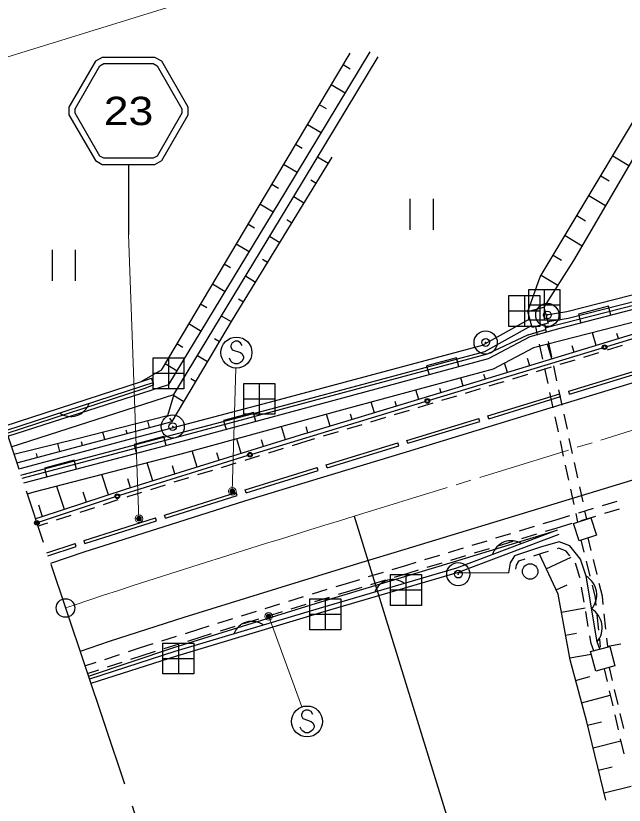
# Model space of a CAD drawing. Units: millimetres at full size, sheet at 1:1000; details may follow other scales. Extents: x 40000 to 680000, y 20000 to 380000.
# Drawn here: x 74117 to 113476, y 241870 to 292916 of the extents above; entities that cross this region are included whole.
import ezdxf
from ezdxf.enums import TextEntityAlignment as Align

# ---------------------------------------------------------------- set-up
doc = ezdxf.new("R2010")
doc.units = ezdxf.units.MM
doc.header["$LTSCALE"] = 1000
doc.header["$PDMODE"] = 32
doc.header["$PDSIZE"] = 500
doc.linetypes.add('CHAIN', pattern=[18.5, 12, -1.5, 3.5, -1.5])
for name, color, linetype, lineweight in [('M-BGD', 7, 'Continuous', 25), ('M-BMK', 2, 'Continuous', 13), ('M-BMK-OTRS', 5, 'CHAIN', 25), ('M-BMK-ROW', 30, 'Continuous', 25), ('M-BMK-SRVR', 3, 'Continuous', 25), ('M-STR-HTXT', 7, 'Continuous', 13), ('M-STR-STRC', 7, 'Continuous', 25)]:
    doc.layers.add(name, color=color, linetype=linetype, lineweight=lineweight)
doc.styles.add('ＭＳ Ｐゴシック', font='')
doc.styles.get('ＭＳ Ｐゴシック').set_extended_font_data('MS PGothic')

msp = doc.modelspace()

# ---------------------------------------------------------------- linework, layer by layer
at = {"layer": 'M-BGD'}
for p, q in [((95289, 289760), (95743, 289488)), ((94519, 288472), (95428, 287929)), ((93750, 287185), (94197, 286917)), ((92980, 285897), (93874, 285362)), ((92210, 284610), (92650, 284347)), ((112732, 283859), (113779, 283231)), ((91440, 283322), (92321, 282796)), ((94323, 283355), (93645, 283770)), ((111960, 282573), (112499, 282250)), ((90671, 282035), (91103, 281776)), ((93540, 282075), (93201, 282283)), ((111189, 281287), (112267, 280640)), ((92757, 280796), (92094, 281201)), ((99616, 281073), (99616, 279073)), ((101116, 281073), (101116, 279073)), ((89902, 280747), (90769, 280232)), ((110417, 280000), (110972, 279668)), ((89136, 279457), (89559, 279206)), ((91974, 279516), (91643, 279719)), ((109646, 278714), (110754, 278049)), ((91191, 278237), (90539, 278636)), ((76467, 277783), (76467, 275783)), ((77967, 277783), (77967, 275783)), ((88369, 278168), (89215, 277665)), ((108874, 277428), (109414, 277104)), ((87603, 276879), (88015, 276633)), ((90408, 276958), (90082, 277157)), ((129455, 277026), (107605, 271443)), ((89625, 275678), (88983, 276071)), ((108103, 276141), (109182, 275494)), ((86836, 275589), (87662, 275098)), ((86070, 274300), (86472, 274061)), ((88842, 274399), (88521, 274595)), ((112462, 274131), (110525, 273632)), ((112612, 273550), (112462, 274131)), ((110525, 273632), (110675, 273051)), ((88061, 273118), (87423, 273497)), ((85303, 273011), (86108, 272532)), ((107872, 272267), (107754, 272818)), ((108450, 272435), (108334, 272974)), ((111669, 271602), (111420, 272418)), ((113104, 272041), (112999, 272382)), ((84536, 271721), (84929, 271488)), ((87295, 271829), (86976, 272018)), ((108209, 270703), (107999, 271681)), ((108800, 270725), (108510, 271675)), ((108787, 270871), (108576, 271848)), ((110235, 271164), (110110, 271572)), ((113335, 271589), (112379, 271297)), ((111805, 271121), (110849, 270829)), ((86528, 270539), (85867, 270932)), ((102624, 270809), (100692, 270289)), ((102780, 270230), (102624, 270809)), ((107366, 270287), (107221, 270762)), ((110275, 270653), (109318, 270361)), ((83770, 270432), (84555, 269965)), ((100692, 270289), (100848, 269709)), ((105931, 269848), (105742, 270467)), ((108745, 270186), (107788, 269893)), ((108547, 269139), (108336, 270117)), ((109124, 269307), (108914, 270284)), ((109883, 268646), (114542, 270062)), ((104496, 269411), (104403, 269721)), ((107215, 269718), (106258, 269426)), ((73599, 265723), (84014, 269072)), ((85762, 269250), (85432, 269446)), ((103061, 268977), (102900, 269507)), ((105289, 269129), (104728, 268959)), ((105684, 269250), (105289, 269129)), ((100189, 268107), (100004, 268724)), ((101625, 268542), (101545, 268807)), ((104153, 268785), (103196, 268495)), ((108884, 267575), (108673, 268553)), ((109462, 267743), (109251, 268720)), ((109941, 268455), (109883, 268646)), ((84996, 267960), (84326, 268358)), ((102622, 268321), (101665, 268031)), ((104655, 267050), (109303, 268481)), ((97317, 267242), (97107, 267940)), ((98753, 267675), (98660, 267983)), ((100539, 267690), (100134, 267568)), ((101091, 267857), (100539, 267690)), ((89493, 267270), (87562, 266749)), ((89649, 266690), (89493, 267270)), ((94444, 266378), (94211, 267153)), ((95880, 266810), (95775, 267159)), ((99559, 267395), (98602, 267107)), ((104714, 266859), (104655, 267050)), ((109221, 266011), (109010, 266989)), ((109799, 266179), (109588, 267156)), ((82775, 266292), (82660, 266723)), ((84225, 266678), (84092, 266893)), ((87562, 266749), (87718, 266169)), ((96495, 266473), (95537, 266185)), ((98027, 266934), (97069, 266646)), ((99421, 265462), (104077, 266882)), ((79876, 265520), (79752, 265987)), ((81326, 265906), (81268, 266121)), ((91574, 265505), (91310, 266360)), ((93008, 265946), (92891, 266333)), ((94963, 266012), (94005, 265724)), ((83702, 265712), (81769, 265202)), ((83855, 265132), (83702, 265712)), ((88707, 264621), (88415, 265568)), ((90140, 265063), (90009, 265490)), ((93431, 265551), (92949, 265406)), ((99479, 265271), (99421, 265462)), ((110136, 264615), (109925, 265592)), ((76977, 264748), (76841, 265258)), ((78427, 265134), (78364, 265367)), ((81769, 265202), (81922, 264621)), ((91420, 264934), (90464, 264639)), ((92949, 265406), (91993, 265111)), ((94191, 263871), (98842, 265298)), ((109558, 264447), (109348, 265425)), ((75528, 264362), (75460, 264617)), ((85840, 263737), (85520, 264777)), ((87274, 264179), (87128, 264653)), ((89891, 264463), (88935, 264168)), ((77901, 264181), (75967, 263671)), ((78054, 263601), (77901, 264181)), ((82976, 262845), (82612, 264010)), ((88362, 263991), (87406, 263696)), ((110473, 263050), (110262, 264028)), ((75967, 263671), (76120, 263090)), ((84408, 263292), (84245, 263812)), ((86833, 263520), (85877, 263225)), ((88953, 262263), (93611, 263704)), ((94250, 263680), (94191, 263871)), ((109895, 262883), (109685, 263861)), ((80118, 261933), (79685, 263247)), ((81544, 262397), (81362, 262980)), ((85219, 263022), (84349, 262750)), ((85304, 263048), (85219, 263022)), ((77269, 260993), (76776, 262488)), ((83777, 262571), (82822, 262273)), ((110810, 261486), (110600, 262464)), ((78694, 261463), (78477, 262120)), ((82250, 262094), (81342, 261810)), ((83738, 260631), (88379, 262092)), ((89013, 262072), (88953, 262263)), ((110233, 261319), (110022, 262297)), ((80726, 261607), (79776, 261294)), ((81342, 261810), (81295, 261795)), ((112070, 261243), (113027, 261533)), ((75845, 260523), (75598, 261271)), ((79206, 261107), (78256, 260794)), ((110539, 260778), (111496, 261069)), ((111053, 260360), (110937, 260900)), ((112221, 260745), (113177, 261036)), ((77686, 260606), (76736, 260293)), ((78531, 258985), (83163, 260451)), ((83798, 260440), (83738, 260631)), ((96012, 260561), (104859, 231895)), ((108915, 260285), (109965, 260604)), ((110478, 260182), (110359, 260733)), ((110689, 260281), (111646, 260571)), ((75899, 260018), (75556, 259904)), ((76166, 260106), (75899, 260018)), ((106711, 259616), (107668, 259907)), ((108242, 260081), (108915, 260285)), ((109066, 259788), (110115, 260106)), ((105180, 259151), (106137, 259441)), ((106862, 259118), (107819, 259409)), ((108393, 259583), (109066, 259788)), ((78591, 258794), (78531, 258985)), ((103649, 258685), (104606, 258976)), ((105331, 258653), (106288, 258944)), ((110894, 258229), (110700, 259020)), ((111341, 258337), (111140, 259156)), ((76134, 258185), (77964, 258796)), ((102119, 258220), (103075, 258511)), ((103800, 258188), (104757, 258478)), ((109246, 258483), (109140, 258452)), ((109717, 258304), (109246, 258483)), ((109958, 258003), (109717, 258304)), ((100588, 257755), (101545, 258046)), ((102270, 257722), (103226, 258013)), ((107043, 257790), (106642, 257658)), ((108250, 258187), (107613, 257977)), ((108565, 258281), (108250, 258187)), ((108436, 257154), (110038, 257903)), ((98474, 257113), (99341, 257376)), ((99341, 257376), (100014, 257580)), ((100739, 257257), (101696, 257548)), ((106484, 257402), (106437, 257128)), ((106642, 257658), (106484, 257402)), ((110615, 256588), (110316, 257525)), ((111275, 256675), (111037, 257646)), ((111722, 256783), (111484, 257754)), ((96943, 256650), (97900, 256940)), ((98625, 256616), (99492, 256878)), ((99492, 256878), (100165, 257083)), ((102731, 256918), (105990, 256893)), ((95502, 256213), (96369, 256476)), ((97094, 256152), (98051, 256442)), ((110618, 256572), (110615, 256588)), ((93309, 255534), (94265, 255830)), ((94838, 256007), (95502, 256213)), ((95653, 255716), (96520, 255978)), ((109072, 255795), (109775, 256124)), ((110884, 254994), (110718, 255980)), ((111612, 255302), (111418, 256092)), ((112066, 255381), (111865, 256200)), ((91781, 255060), (92736, 255356)), ((93464, 255037), (94419, 255333)), ((94992, 255511), (95656, 255717)), ((111666, 254785), (111612, 255302)), ((112122, 254849), (112066, 255381)), ((90253, 254587), (91208, 254883)), ((91936, 254564), (92891, 254860)), ((88724, 254113), (89680, 254409)), ((90407, 254090), (91363, 254386)), ((109418, 254344), (110947, 254623)), ((111150, 253417), (110984, 254403)), ((112290, 253257), (112185, 254252)), ((87196, 253640), (88151, 253936)), ((88879, 253617), (89834, 253913)), ((111834, 253194), (111729, 254188)), ((85093, 252982), (85959, 253256)), ((85959, 253256), (86623, 253462)), ((87351, 253143), (88306, 253439)), ((83568, 252498), (84521, 252800)), ((85251, 252486), (86114, 252760)), ((86114, 252760), (86778, 252966)), ((109687, 252868), (110382, 252995)), ((111333, 252331), (111249, 252825)), ((82130, 252042), (82996, 252317)), ((83726, 252003), (84679, 252305)), ((111501, 251861), (111333, 252331)), ((111951, 252080), (111897, 252597)), ((112408, 252129), (112352, 252661)), ((113266, 252275), (112408, 252129)), ((81406, 251803), (82130, 252042)), ((82290, 251547), (83154, 251821)), ((79887, 251301), (80836, 251615)), ((81569, 251309), (82290, 251547)), ((109956, 251393), (111347, 251646)), ((78593, 250874), (79317, 251113)), ((80050, 250808), (80999, 251121)), ((112181, 250690), (112372, 249861)), ((112510, 250777), (112702, 249942)), ((78759, 250381), (79480, 250619)), ((110332, 249941), (111259, 250189)), ((112506, 249276), (112731, 248302)), ((112836, 249358), (113061, 248383)), ((110719, 248492), (112573, 248987)), ((112865, 247717), (113090, 246743)), ((113195, 247799), (113420, 246824)), ((111102, 247042), (111999, 247262)), ((113224, 246158), (113449, 245183)), ((111460, 245585), (113255, 246026)), ((111818, 244128), (112694, 244344)), ((112176, 242672), (113928, 243102))]:
    msp.add_line(p, q, dxfattribs=at)
for points in [[(107243, 273796), (108045, 276044), (117373, 291598)], [(118403, 291154), (110197, 277094), (108283, 274076)], [(95737, 290509), (90243, 281320), (83514, 270002), (82245, 269264)], [(84014, 269072), (91583, 281553), (97037, 290588)], [(73829, 265041), (84345, 268422), (92113, 281232), (97568, 290268)], [(107270, 272279), (108412, 272622), (108419, 272763), (119138, 275490), (128318, 277819), (130242, 278373), (138256, 280448), (147317, 282745), (147375, 282620), (149256, 283171), (152562, 284002)], [(152562, 284002), (147455, 282505), (138377, 280148), (129237, 277756), (119213, 275252), (109303, 272697), (107362, 272157)], [(74178, 264002), (84236, 266681), (88147, 273263), (94584, 283781)], [(147269, 283505), (145528, 282970), (130068, 279012), (128098, 278448), (109758, 273769), (108423, 273558)], [(147399, 283085), (145647, 282547), (130184, 278588), (128213, 278024), (109846, 273338), (108538, 273131)], [(129455, 277026), (123999, 275365), (114631, 272508), (105144, 269608), (100394, 268169), (92805, 265884)], [(74306, 263621), (74489, 263671), (82190, 265723), (90847, 268018), (104304, 271628), (107369, 273331)], [(74447, 263203), (74604, 263246), (82303, 265298), (90961, 267593), (104470, 271217), (107487, 272893)], [(107270, 272279), (104615, 271029), (95121, 268494), (84508, 265642), (74519, 262987)], [(107362, 272157), (104665, 270737), (95249, 268201), (84623, 265334), (75119, 262826), (74618, 262693)], [(107605, 271443), (104992, 270073), (95416, 267483), (84787, 264577), (75294, 262102), (74857, 261984)], [(109941, 268455), (114600, 269871), (114542, 270062)], [(73376, 266387), (82245, 269264), (82897, 269486)], [(73472, 266103), (82340, 268980), (82994, 269202), (82897, 269486)], [(82994, 269202), (82998, 269030), (82397, 268789), (73535, 265914)], [(84345, 268422), (83937, 267046), (78024, 265550), (73993, 264553)], [(104714, 266859), (109362, 268289), (109303, 268481)], [(99479, 265271), (104135, 266690), (104077, 266882)], [(92801, 265883), (85071, 263499), (81189, 262286), (75742, 260492), (75397, 260378)], [(94250, 263680), (98901, 265107), (98842, 265298)], [(89013, 262072), (93670, 263513), (93611, 263704)], [(83798, 260440), (88439, 261901), (88379, 262092)], [(78591, 258794), (83224, 260260), (83163, 260451)], [(78813, 250222), (84343, 252059), (93850, 255023), (102426, 257609), (109141, 259647)], [(109141, 259647), (102636, 257203), (93951, 254661), (84415, 251799), (78881, 250019)], [(109247, 259366), (102731, 256918), (94036, 254374), (84504, 251513), (78976, 249734)], [(111889, 251963), (111721, 252432), (111005, 256682), (110657, 257772), (109961, 258639), (109261, 258906), (108131, 258569), (106378, 257992), (106103, 257546), (105990, 256893)], [(76198, 257996), (78027, 258606), (77964, 258796)], [(112296, 242186), (111047, 247264), (109980, 251261), (109205, 255510), (107993, 258102)]]:
    msp.add_lwpolyline(points, dxfattribs=at)
for points in [[(107524, 272756), (107243, 273796), (108283, 274076), (108564, 273036)], [(111675, 259322), (110552, 258974), (110204, 260097), (111327, 260445)], [(111304, 251809), (112545, 252136), (112877, 250873), (111637, 250547)]]:
    msp.add_lwpolyline(points, close=True, dxfattribs=at)
msp.add_circle((107390, 256985), 500, dxfattribs=at)
for centre, radius, start, end in [((77674, 268255), 1250, 234.8416, 341.1018), ((106152, 257723), 1250, 57.4607, 163.7209), ((98504, 255212), 1250, 53.1788, 159.439), ((110286, 255468), 1411, 319.7749, 59.3547), ((110644, 253344), 1411, 319.7749, 59.3547), ((89398, 252512), 1250, 53.5778, 159.838)]:
    msp.add_arc(centre, radius, start, end, dxfattribs=at)
at = {"layer": 'M-BMK'}
for p, q in [((117701, 267255), (111968, 265485)), ((111395, 265308), (110439, 265013)), ((109866, 264836), (104133, 263067)), ((103559, 262890), (102604, 262595)), ((102030, 262418), (96012, 260561))]:
    msp.add_line(p, q, dxfattribs=at)
msp.add_lwpolyline([(96012, 260561), (95057, 260266), (94101, 259971), (93146, 259676), (92191, 259380), (91236, 259084), (90281, 258787), (89326, 258489), (88372, 258191), (87417, 257892), (86464, 257591), (85510, 257289), (84557, 256986), (83605, 256682), (82653, 256375), (81701, 256067), (80751, 255758), (79801, 255446), (78851, 255132), (77902, 254816), (77332, 254624)], dxfattribs=at)
at = {"layer": 'M-BMK-OTRS'}
for p, q in [((64582, 292537), (77332, 254624)), ((77332, 254624), (90082, 216711))]:
    msp.add_line(p, q, dxfattribs=at)
at = {"layer": 'M-BMK-ROW'}
for p, q in [((107303, 273224), (107303, 275224)), ((107303, 275224), (109303, 275224)), ((108303, 275224), (108303, 273224)), ((109303, 275224), (109303, 273224)), ((106018, 272830), (106018, 274830)), ((106018, 274830), (108018, 274830)), ((107018, 274830), (107018, 272830)), ((108018, 274830), (108018, 272830)), ((107303, 274224), (109303, 274224)), ((106018, 273830), (108018, 273830)), ((109303, 273224), (107303, 273224)), ((108018, 272830), (106018, 272830)), ((82996, 268800), (82996, 270800)), ((82996, 270800), (84996, 270800)), ((83996, 270800), (83996, 268800)), ((84996, 270800), (84996, 268800)), ((82996, 269800), (84996, 269800)), ((88865, 267147), (88865, 269147)), ((88865, 269147), (90865, 269147)), ((89865, 269147), (89865, 267147)), ((90865, 269147), (90865, 267147)), ((84996, 268800), (82996, 268800)), ((88865, 268147), (90865, 268147)), ((90865, 267147), (88865, 267147)), ((98354, 254794), (98354, 256794)), ((98354, 256794), (100354, 256794)), ((99354, 256794), (99354, 254794)), ((100354, 256794), (100354, 254794)), ((98354, 255794), (100354, 255794)), ((93140, 253218), (93140, 255218)), ((93140, 255218), (95140, 255218)), ((94140, 255218), (94140, 253218)), ((95140, 255218), (95140, 253218)), ((100354, 254794), (98354, 254794)), ((93140, 254218), (95140, 254218)), ((95140, 253218), (93140, 253218)), ((83638, 250358), (83638, 252358)), ((83638, 252358), (85638, 252358)), ((84638, 252358), (84638, 250358)), ((85638, 252358), (85638, 250358)), ((83638, 251358), (85638, 251358)), ((85638, 250358), (83638, 250358))]:
    msp.add_line(p, q, dxfattribs=at)
for centre in [(108503, 273570), (104512, 271791), (84270, 266353), (102742, 256814)]:
    msp.add_circle(centre, 750, dxfattribs=at)
for p in [(108503, 273570), (104512, 271791), (84270, 266353), (102742, 256814)]:
    msp.add_point(p, dxfattribs=at)
at = {"layer": 'M-BMK-SRVR'}
msp.add_circle((77332, 254624), 600, dxfattribs=at)
at = {"layer": 'M-STR-HTXT'}
for p, q in [((120862, 304860), (66120, 287964)), ((82082, 260395), (81411, 278763)), ((88120, 262163), (88361, 270137)), ((90476, 254079), (92617, 248221))]:
    msp.add_line(p, q, dxfattribs=at)
for centre, radius in [((88120, 262163), 150), ((88120, 262163), 120), ((88120, 262163), 90), ((88120, 262163), 60), ((88120, 262163), 30), ((88120, 262163), 20), ((82082, 260395), 150), ((82082, 260395), 120), ((82082, 260395), 90), ((82082, 260395), 60), ((82082, 260395), 30), ((82082, 260395), 20), ((90476, 254079), 150), ((90476, 254079), 120), ((90476, 254079), 90), ((90476, 254079), 60), ((90476, 254079), 30), ((90476, 254079), 20)]:
    msp.add_circle(centre, radius, dxfattribs=at)
for p in [(88120, 262163), (82082, 260395), (90476, 254079)]:
    msp.add_point(p, dxfattribs=at)
at = {"layer": 'M-STR-STRC'}
for p, q in [((81411, 283299), (81411, 278763)), ((112349, 271532), (117805, 273197)), ((88118, 271775), (88028, 271593)), ((88028, 271593), (88028, 271502)), ((88300, 271866), (88118, 271775)), ((88482, 271866), (88300, 271866)), ((88664, 271775), (88482, 271866)), ((88755, 271593), (88664, 271775)), ((88028, 271502), (88118, 271321)), ((88118, 271321), (88664, 271139)), ((88664, 271139), (88755, 271048)), ((100885, 268057), (112062, 271444)), ((88028, 270593), (87937, 270775)), ((88118, 270502), (88028, 270593)), ((88755, 270593), (88664, 270502)), ((88755, 271048), (88846, 270866)), ((88846, 270775), (88755, 270593)), ((88846, 270866), (88846, 270775)), ((88300, 270411), (88118, 270502)), ((88482, 270411), (88300, 270411)), ((88664, 270502), (88482, 270411)), ((89410, 264573), (100598, 267969)), ((89124, 264484), (80829, 261894)), ((80543, 261802), (75623, 260176)), ((92687, 247922), (92596, 247740)), ((92596, 247740), (92596, 247649)), ((92596, 247649), (92687, 247467)), ((92869, 248012), (92687, 247922)), ((93050, 248012), (92869, 248012)), ((93232, 247922), (93050, 248012)), ((93323, 247740), (93232, 247922)), ((92687, 247467), (93232, 247285)), ((93232, 247285), (93323, 247194)), ((93323, 247194), (93414, 247012)), ((92596, 246740), (92505, 246922)), ((92687, 246649), (92596, 246740)), ((92869, 246558), (92687, 246649)), ((93050, 246558), (92869, 246558)), ((93232, 246649), (93050, 246558)), ((93323, 246740), (93232, 246649)), ((93414, 246922), (93323, 246740)), ((93414, 247012), (93414, 246922))]:
    msp.add_line(p, q, dxfattribs=at)
for points in [[(85266, 286513), (85266, 287013), (83555, 289978), (83122, 290228), (79699, 290228), (79266, 289978), (77555, 287013), (77555, 286513), (79266, 283549), (79699, 283299), (83122, 283299), (83555, 283549)], [(83015, 283699), (79806, 283699), (79559, 283842), (77955, 286621), (77955, 286906), (79559, 289685), (79806, 289828), (83015, 289828), (83262, 289685), (84866, 286906), (84866, 286621), (83262, 283842)]]:
    msp.add_lwpolyline(points, close=True, dxfattribs=at)
for points in [[(182670, 290039), (173249, 287180), (159588, 283026), (151346, 280518), (141151, 277423), (130763, 274266), (120290, 271071), (109725, 267868), (99368, 264700), (93805, 263018)], [(184336, 284261), (176235, 281803), (166565, 278866), (157060, 275979), (147321, 273018), (137701, 270083), (127994, 267131), (118479, 264242), (108918, 261333), (99277, 258411), (96296, 257510)], [(93805, 263018), (88906, 261523), (83685, 259867), (78529, 258229), (76364, 257502)], [(96296, 257510), (89788, 255504), (84998, 254009), (80157, 252455), (78275, 251820)]]:
    msp.add_lwpolyline(points, dxfattribs=at)
for centre, radius in [((88391, 271139), 1000), ((112206, 271488), 150), ((112206, 271488), 120), ((112206, 271488), 100), ((100742, 268013), 150), ((100742, 268013), 120), ((100742, 268013), 100), ((89267, 264529), 150), ((89267, 264529), 150), ((89267, 264529), 120), ((89267, 264529), 120), ((89267, 264529), 100), ((89267, 264529), 100), ((80686, 261849), 150), ((80686, 261849), 120), ((80686, 261849), 100), ((75481, 260129), 150), ((75481, 260129), 120), ((75481, 260129), 100), ((92960, 247285), 1000)]:
    msp.add_circle(centre, radius, dxfattribs=at)

# ---------------------------------------------------------------- texts
at = {"layer": 'M-STR-STRC', "style": 'ＭＳ Ｐゴシック', "width": 1.2}
msp.add_text('23', height=1833, dxfattribs=at).set_placement((81411, 286763), align=Align.MIDDLE_CENTER)

doc.saveas('drawing.dxf')
